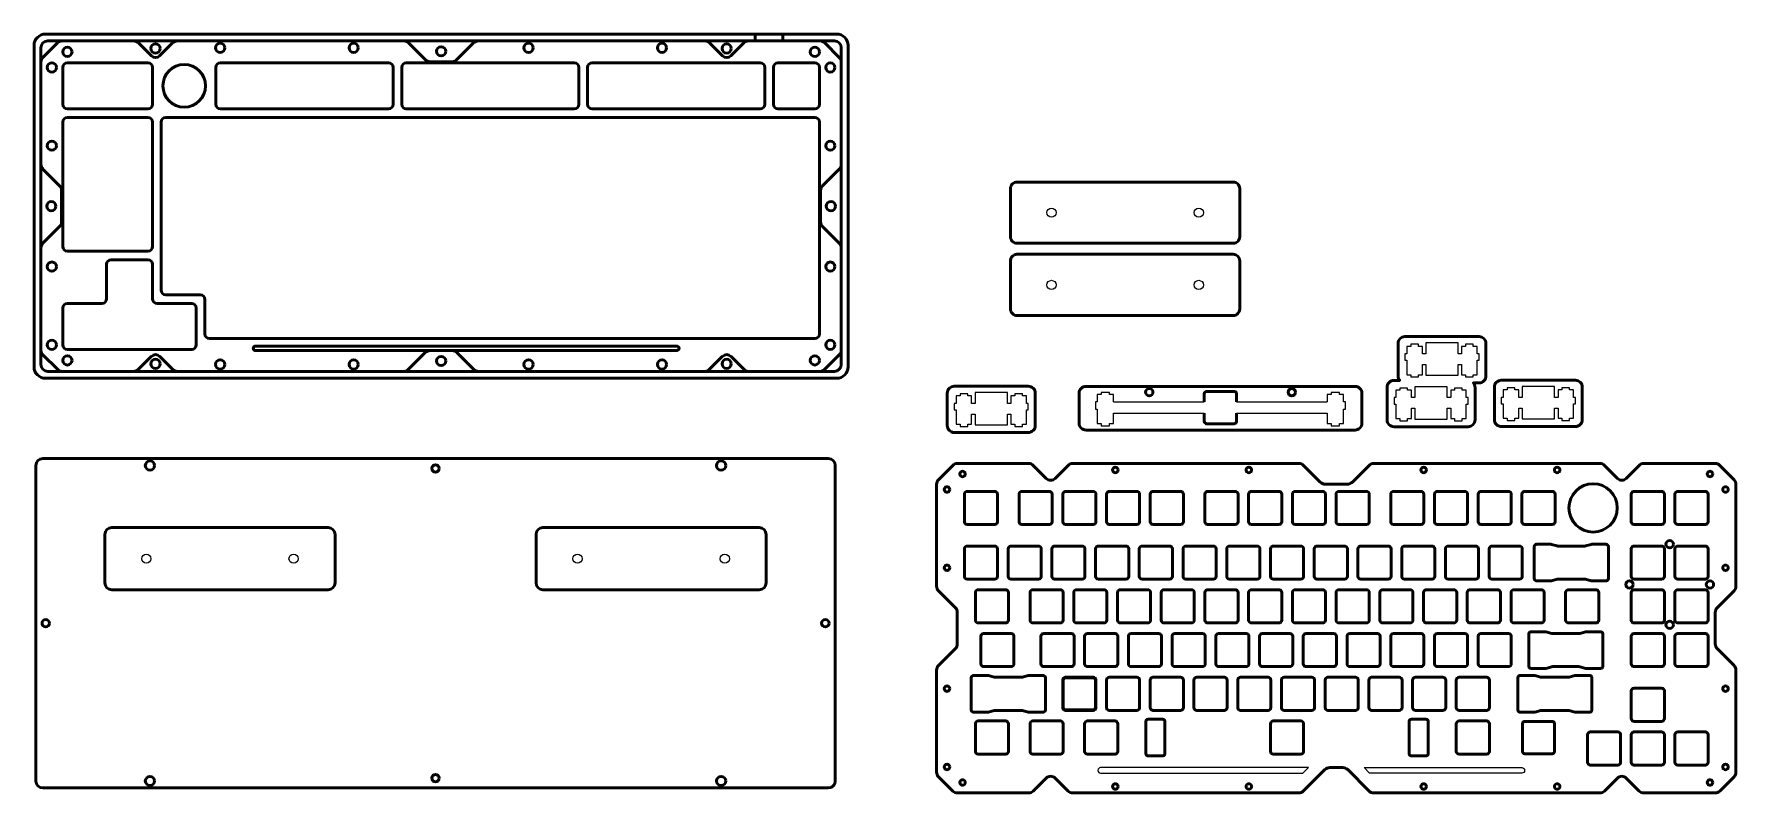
# Model space of a CAD drawing. Header units: millimetres. Extents: x 35 to 774, y 168 to 497.
import ezdxf

# ---------------------------------------------------------------- set-up
doc = ezdxf.new("R2010")
doc.units = ezdxf.units.MM
doc.layers.add('LAYER_1', color=7, linetype='Continuous')
doc.layers.add('Visible (ANSI)', color=7, linetype='Continuous', lineweight=50)

msp = doc.modelspace()

# ---------------------------------------------------------------- linework, layer by layer
for p, q in [((504.03, 337.7), (543.48, 337.7)), ((504.03, 332.81), (543.48, 332.81)), ((557.48, 337.7), (596.93, 337.7)), ((557.48, 332.81), (596.93, 332.81))]:
    msp.add_line(p, q)
at = {"color": 0}
for points in [[(639.76, 358.6), (638.24, 358.6), (638.24, 361.83), (636.51, 361.83), (636.51, 362.75), (633.21, 362.75), (633.21, 361.83), (631.49, 361.83), (631.49, 358.6), (630.66, 358.6), (630.66, 355.8), (631.49, 355.8), (631.49, 349.53), (633.21, 349.53), (633.21, 348.55), (636.51, 348.55), (636.51, 349.53), (638.24, 349.53), (638.24, 354), (639.76, 354), (639.76, 349.3), (653.76, 349.3), (653.76, 354), (655.29, 354), (655.29, 349.53), (657.01, 349.53), (657.01, 348.55), (660.31, 348.55), (660.31, 349.53), (662.04, 349.53), (662.04, 355.8), (662.86, 355.8), (662.86, 358.6), (662.04, 358.6), (662.04, 361.83), (660.31, 361.83), (660.31, 362.75), (657.01, 362.75), (657.01, 361.83), (655.29, 361.83), (655.29, 358.6), (653.76, 358.6), (653.76, 363.3), (639.76, 363.3)], [(443.91, 337.04), (442.39, 337.04), (442.39, 340.27), (440.66, 340.27), (440.66, 341.19), (437.36, 341.19), (437.36, 340.27), (435.64, 340.27), (435.64, 337.04), (434.81, 337.04), (434.81, 334.24), (435.64, 334.24), (435.64, 327.97), (437.36, 327.97), (437.36, 326.99), (440.66, 326.99), (440.66, 327.97), (442.39, 327.97), (442.39, 332.44), (443.91, 332.44), (443.91, 327.74), (457.91, 327.74), (457.91, 332.44), (459.44, 332.44), (459.44, 327.97), (461.16, 327.97), (461.16, 326.99), (464.46, 326.99), (464.46, 327.97), (466.19, 327.97), (466.19, 334.24), (467.01, 334.24), (467.01, 337.04), (466.19, 337.04), (466.19, 340.27), (464.46, 340.27), (464.46, 341.19), (461.16, 341.19), (461.16, 340.27), (459.44, 340.27), (459.44, 337.04), (457.91, 337.04), (457.91, 341.74), (443.91, 341.74)], [(635, 339.55), (633.48, 339.55), (633.48, 342.78), (631.75, 342.78), (631.75, 343.7), (628.45, 343.7), (628.45, 342.78), (626.73, 342.78), (626.73, 339.55), (625.9, 339.55), (625.9, 336.75), (626.73, 336.75), (626.73, 330.48), (628.45, 330.48), (628.45, 329.5), (631.75, 329.5), (631.75, 330.48), (633.48, 330.48), (633.48, 334.95), (635, 334.95), (635, 330.25), (649, 330.25), (649, 334.95), (650.53, 334.95), (650.53, 330.48), (652.25, 330.48), (652.25, 329.5), (655.55, 329.5), (655.55, 330.48), (657.28, 330.48), (657.28, 336.75), (658.1, 336.75), (658.1, 339.55), (657.28, 339.55), (657.28, 342.78), (655.55, 342.78), (655.55, 343.7), (652.25, 343.7), (652.25, 342.78), (650.53, 342.78), (650.53, 339.55), (649, 339.55), (649, 344.25), (635, 344.25)], [(681.63, 339.65), (680.11, 339.65), (680.11, 342.88), (678.38, 342.88), (678.38, 343.8), (675.08, 343.8), (675.08, 342.88), (673.36, 342.88), (673.36, 339.65), (672.53, 339.65), (672.53, 336.85), (673.36, 336.85), (673.36, 330.58), (675.08, 330.58), (675.08, 329.6), (678.38, 329.6), (678.38, 330.58), (680.11, 330.58), (680.11, 335.05), (681.63, 335.05), (681.63, 330.35), (695.63, 330.35), (695.63, 335.05), (697.16, 335.05), (697.16, 330.58), (698.88, 330.58), (698.88, 329.6), (702.18, 329.6), (702.18, 330.58), (703.91, 330.58), (703.91, 336.85), (704.73, 336.85), (704.73, 339.65), (703.91, 339.65), (703.91, 342.88), (702.18, 342.88), (702.18, 343.8), (698.88, 343.8), (698.88, 342.88), (697.16, 342.88), (697.16, 339.65), (695.63, 339.65), (695.63, 344.35), (681.63, 344.35)]]:
    msp.add_lwpolyline(points, close=True, dxfattribs=at)
msp.add_lwpolyline([(586.33, 176.46), (588.73, 178.86), (498.44, 178.86, 1), (498.44, 176.46)], format="xyb", close=True)
msp.add_lwpolyline([(681.44, 178.86, -1), (681.44, 176.46), (615.29, 176.46), (612.89, 178.86), (681.44, 178.86)], format="xyb")
for centre in [(477.07, 419.9), (541.07, 419.9), (477.07, 388.52), (541.07, 388.52), (83.76, 269.61), (147.76, 269.61), (271.11, 269.61), (335.11, 269.61)]:
    msp.add_circle(centre, 2)
at = {"layer": 'LAYER_1', "color": 7}
for p, q in [((498.71, 340.92), (496.99, 340.92)), ((496.99, 340.92), (496.99, 337.7)), ((502.31, 341.84), (498.71, 341.84)), ((498.71, 341.84), (498.71, 340.92)), ((502.31, 340.92), (502.31, 341.84)), ((504.03, 340.92), (502.31, 340.92)), ((504.03, 337.7), (504.03, 340.92)), ((598.65, 340.92), (596.93, 340.92)), ((596.93, 340.92), (596.93, 337.7)), ((602.25, 341.84), (598.65, 341.84)), ((598.65, 341.84), (598.65, 340.92)), ((602.25, 340.92), (602.25, 341.84)), ((603.97, 340.92), (602.25, 340.92)), ((603.97, 337.7), (603.97, 340.92)), ((496.99, 337.7), (496.16, 337.7)), ((496.16, 337.7), (496.16, 334.6)), ((496.16, 334.6), (496.99, 334.6)), ((496.99, 334.6), (496.99, 328.34)), ((504.03, 328.34), (504.03, 332.81)), ((596.93, 332.81), (596.93, 328.34)), ((604.8, 337.7), (603.97, 337.7)), ((603.97, 328.34), (603.97, 334.6)), ((603.97, 334.6), (604.8, 334.6)), ((604.8, 334.6), (604.8, 337.7)), ((496.99, 328.34), (498.71, 328.34)), ((498.71, 328.34), (498.71, 327.36)), ((498.71, 327.36), (502.31, 327.36)), ((502.31, 327.36), (502.31, 328.34)), ((502.31, 328.34), (504.03, 328.34)), ((596.93, 328.34), (598.65, 328.34)), ((598.65, 328.34), (598.65, 327.36)), ((598.65, 327.36), (602.25, 327.36)), ((602.25, 327.36), (602.25, 328.34)), ((602.25, 328.34), (603.97, 328.34))]:
    msp.add_line(p, q, dxfattribs=at)
at = {"layer": 'Visible (ANSI)'}
for p, q in [((348.36, 497.48), (39.98, 497.48)), ((348.36, 497.48), (360.36, 497.48)), ((348.36, 497.48), (348.36, 494.48)), ((383.73, 497.48), (360.36, 497.48)), ((360.36, 494.48), (360.36, 497.48)), ((34.98, 492.48), (34.98, 352.98)), ((37.98, 353.98), (37.98, 491.48)), ((45.11, 493.6), (38.86, 487.36)), ((40.98, 494.48), (348.36, 494.48)), ((86, 487.96), (80.36, 493.6)), ((95.18, 493.6), (89.54, 487.96)), ((204.98, 486.36), (197.74, 493.6)), ((225.98, 493.6), (218.74, 486.36)), ((334.18, 487.96), (328.54, 493.6)), ((343.36, 493.6), (337.72, 487.96)), ((360.36, 494.48), (348.36, 494.48)), ((360.36, 494.48), (382.73, 494.48)), ((384.86, 487.36), (378.61, 493.6)), ((385.73, 491.48), (385.73, 353.98)), ((388.73, 352.98), (388.73, 492.48)), ((47.48, 466.98), (47.48, 482.98)), ((49.48, 484.98), (84.48, 484.98)), ((86.48, 482.98), (86.48, 466.98)), ((113.98, 466.98), (113.98, 482.98)), ((115.98, 484.98), (188.98, 484.98)), ((190.98, 482.98), (190.98, 466.98)), ((194.73, 466.98), (194.73, 482.98)), ((196.73, 484.98), (269.73, 484.98)), ((216.62, 485.48), (207.1, 485.48)), ((271.73, 482.98), (271.73, 466.98)), ((275.48, 466.98), (275.48, 482.98)), ((277.48, 484.98), (350.48, 484.98)), ((352.48, 482.98), (352.48, 466.98)), ((356.23, 466.98), (356.23, 482.98)), ((358.23, 484.98), (374.23, 484.98)), ((376.23, 482.98), (376.23, 466.98)), ((47.48, 405.23), (47.48, 459.23)), ((84.48, 464.98), (49.48, 464.98)), ((49.48, 461.23), (84.48, 461.23)), ((86.48, 459.23), (86.48, 405.23)), ((90.23, 386.23), (90.23, 459.23)), ((92.23, 461.23), (374.23, 461.23)), ((188.98, 464.98), (115.98, 464.98)), ((269.73, 464.98), (196.73, 464.98)), ((350.48, 464.98), (277.48, 464.98)), ((374.23, 464.98), (358.23, 464.98)), ((376.23, 459.23), (376.23, 367.23)), ((38.86, 438.85), (46.11, 431.61)), ((377.61, 431.61), (384.86, 438.85)), ((46.98, 429.49), (46.98, 415.97)), ((376.73, 415.97), (376.73, 429.49)), ((46.11, 413.85), (38.86, 406.61)), ((384.86, 406.61), (377.61, 413.85)), ((84.48, 403.23), (49.48, 403.23)), ((68.48, 399.48), (84.48, 399.48)), ((66.48, 382.48), (66.48, 397.48)), ((86.48, 397.48), (86.48, 382.48)), ((47.48, 362.48), (47.48, 378.48)), ((49.48, 380.48), (64.48, 380.48)), ((88.48, 380.48), (103.48, 380.48)), ((107.23, 384.23), (92.23, 384.23)), ((105.48, 378.48), (105.48, 362.48)), ((109.23, 367.23), (109.23, 382.23)), ((374.23, 365.23), (111.23, 365.23)), ((38.86, 358.1), (45.11, 351.86)), ((103.48, 360.48), (49.48, 360.48)), ((80.36, 351.86), (86, 357.5)), ((89.54, 357.5), (95.18, 351.86)), ((131.23, 361.98), (314.23, 361.98)), ((207.1, 359.98), (131.23, 359.98)), ((197.74, 351.86), (204.98, 359.1)), ((207.1, 359.98), (216.62, 359.98)), ((314.23, 359.98), (216.62, 359.98)), ((218.74, 359.1), (225.98, 351.86)), ((328.54, 351.86), (334.18, 357.5)), ((337.72, 357.5), (343.36, 351.86)), ((378.61, 351.86), (384.86, 358.1)), ((39.98, 347.98), (383.73, 347.98)), ((382.73, 350.98), (40.98, 350.98)), ((38.76, 313.11), (380.11, 313.11)), ((35.76, 173.01), (35.76, 310.11)), ((383.11, 310.11), (383.11, 173.01)), ((478.63, 304.5), (484.27, 310.14)), ((68.76, 283.11), (162.76, 283.11)), ((256.11, 283.11), (350.11, 283.11)), ((65.76, 259.11), (65.76, 280.11)), ((165.76, 280.11), (165.76, 259.11)), ((253.11, 259.11), (253.11, 280.11)), ((353.11, 280.11), (353.11, 259.11)), ((162.76, 256.11), (68.76, 256.11)), ((350.11, 256.11), (256.11, 256.11)), ((380.11, 170.01), (38.76, 170.01))]:
    msp.add_line(p, q, dxfattribs=at)
for points in [[(462.07, 433.2), (556.07, 433.2, -0.414214), (558.87, 430.4), (558.87, 409.4, -0.414214), (556.07, 406.6), (462.07, 406.6, -0.414214), (459.27, 409.4), (459.27, 430.4, -0.414214)], [(462.07, 401.82), (556.07, 401.82, -0.414214), (558.87, 399.02), (558.87, 378.02, -0.414214), (556.07, 375.22), (462.07, 375.22, -0.414214), (459.27, 378.02), (459.27, 399.02, -0.414214)], [(661.1, 344.02), (661.1, 329.92, -0.414214), (658.1, 326.92), (625.9, 326.92, -0.414214), (622.9, 329.92), (622.9, 344.02, -0.414214), (625.9, 347.02), (628.38, 347.02, -0.178697), (627.66, 348.97), (627.66, 363.07, -0.414214), (630.66, 366.07), (662.86, 366.07, -0.414214), (665.86, 363.07), (665.86, 348.97, -0.414214), (662.86, 345.97), (660.38, 345.97, -0.178697)], [(434.81, 344.52), (467.01, 344.52, -0.414214), (470.01, 341.52), (470.01, 327.42, -0.414214), (467.01, 324.42), (434.81, 324.42, -0.414214), (431.81, 327.42), (431.81, 341.52, -0.414214)], [(492.09, 344.44, 0.414214), (489.09, 341.44), (489.09, 328.49, 0.414214), (492.09, 325.49), (608.96, 325.49, 0.414214), (611.96, 328.49), (611.96, 341.44, 0.414214), (608.96, 344.44)], [(672.53, 347.12), (704.73, 347.12, -0.414214), (707.73, 344.12), (707.73, 330.02, -0.414214), (704.73, 327.02), (672.53, 327.02, -0.414214), (669.53, 330.02), (669.53, 344.12, -0.414214)], [(439.24, 285.66), (439.24, 297.66, -0.414214), (440.44, 298.86), (452.43, 298.86, -0.414214), (453.63, 297.66), (453.63, 285.66, -0.414214), (452.43, 284.46), (440.44, 284.46, -0.414214)], [(462.99, 285.66), (462.99, 297.66, -0.414214), (464.19, 298.86), (476.18, 298.86, -0.414214), (477.38, 297.66), (477.38, 285.66, -0.414214), (476.18, 284.46), (464.19, 284.46, -0.414214)], [(481.99, 285.66), (481.99, 297.66, -0.414214), (483.19, 298.86), (495.18, 298.86, -0.414214), (496.38, 297.66), (496.38, 285.66, -0.414214), (495.18, 284.46), (483.19, 284.46, -0.414214)], [(500.99, 285.66), (500.99, 297.66, -0.414214), (502.19, 298.86), (514.18, 298.86, -0.414214), (515.38, 297.66), (515.38, 285.66, -0.414214), (514.18, 284.46), (502.19, 284.46, -0.414214)], [(519.99, 285.66), (519.99, 297.66, -0.414214), (521.19, 298.86), (533.18, 298.86, -0.414214), (534.38, 297.66), (534.38, 285.66, -0.414214), (533.18, 284.46), (521.19, 284.46, -0.414214)], [(543.73, 285.66), (543.73, 297.66, -0.414214), (544.93, 298.86), (556.93, 298.86, -0.414214), (558.13, 297.66), (558.13, 285.66, -0.414214), (556.93, 284.46), (544.93, 284.46, -0.414214)], [(562.73, 285.66), (562.73, 297.66, -0.414214), (563.93, 298.86), (575.93, 298.86, -0.414214), (577.13, 297.66), (577.13, 285.66, -0.414214), (575.93, 284.46), (563.93, 284.46, -0.414214)], [(581.73, 285.66), (581.73, 297.66, -0.414214), (582.93, 298.86), (594.93, 298.86, -0.414214), (596.13, 297.66), (596.13, 285.66, -0.414214), (594.93, 284.46), (582.93, 284.46, -0.414214)], [(600.73, 285.66), (600.73, 297.66, -0.414214), (601.93, 298.86), (613.93, 298.86, -0.414214), (615.13, 297.66), (615.13, 285.66, -0.414214), (613.93, 284.46), (601.93, 284.46, -0.414214)], [(624.49, 285.66), (624.49, 297.66, -0.414214), (625.69, 298.86), (637.68, 298.86, -0.414214), (638.88, 297.66), (638.88, 285.66, -0.414214), (637.68, 284.46), (625.69, 284.46, -0.414214)], [(643.49, 285.66), (643.49, 297.66, -0.414214), (644.69, 298.86), (656.68, 298.86, -0.414214), (657.88, 297.66), (657.88, 285.66, -0.414214), (656.68, 284.46), (644.69, 284.46, -0.414214)], [(662.49, 285.66), (662.49, 297.66, -0.414214), (663.69, 298.86), (675.68, 298.86, -0.414214), (676.88, 297.66), (676.88, 285.66, -0.414214), (675.68, 284.46), (663.69, 284.46, -0.414214)], [(681.49, 285.66), (681.49, 297.66, -0.414214), (682.69, 298.86), (694.68, 298.86, -0.414214), (695.88, 297.66), (695.88, 285.66, -0.414214), (694.68, 284.46), (682.69, 284.46, -0.414214)], [(728.99, 285.66), (728.99, 297.66, -0.414214), (730.19, 298.86), (742.18, 298.86, -0.414214), (743.38, 297.66), (743.38, 285.66, -0.414214), (742.18, 284.46), (730.19, 284.46, -0.414214)], [(747.99, 285.66), (747.99, 297.66, -0.414214), (749.19, 298.86), (761.18, 298.86, -0.414214), (762.38, 297.66), (762.38, 285.66, -0.414214), (761.18, 284.46), (749.19, 284.46, -0.414214)], [(439.24, 261.91), (439.24, 273.91, -0.414214), (440.44, 275.11), (452.43, 275.11, -0.414214), (453.63, 273.91), (453.63, 261.91, -0.414214), (452.43, 260.71), (440.44, 260.71, -0.414214)], [(458.24, 261.91), (458.24, 273.91, -0.414214), (459.44, 275.11), (471.43, 275.11, -0.414214), (472.63, 273.91), (472.63, 261.91, -0.414214), (471.43, 260.71), (459.44, 260.71, -0.414214)], [(477.24, 261.91), (477.24, 273.91, -0.414214), (478.44, 275.11), (490.43, 275.11, -0.414214), (491.63, 273.91), (491.63, 261.91, -0.414214), (490.43, 260.71), (478.44, 260.71, -0.414214)], [(496.24, 261.91), (496.24, 273.91, -0.414214), (497.44, 275.11), (509.43, 275.11, -0.414214), (510.63, 273.91), (510.63, 261.91, -0.414214), (509.43, 260.71), (497.44, 260.71, -0.414214)], [(515.24, 261.91), (515.24, 273.91, -0.414214), (516.44, 275.11), (528.43, 275.11, -0.414214), (529.63, 273.91), (529.63, 261.91, -0.414214), (528.43, 260.71), (516.44, 260.71, -0.414214)], [(534.24, 261.91), (534.24, 273.91, -0.414214), (535.44, 275.11), (547.43, 275.11, -0.414214), (548.63, 273.91), (548.63, 261.91, -0.414214), (547.43, 260.71), (535.44, 260.71, -0.414214)], [(553.24, 261.91), (553.24, 273.91, -0.414214), (554.44, 275.11), (566.43, 275.11, -0.414214), (567.63, 273.91), (567.63, 261.91, -0.414214), (566.43, 260.71), (554.44, 260.71, -0.414214)], [(572.23, 261.91), (572.23, 273.91, -0.414214), (573.43, 275.11), (585.43, 275.11, -0.414214), (586.63, 273.91), (586.63, 261.91, -0.414214), (585.43, 260.71), (573.43, 260.71, -0.414214)], [(591.24, 261.91), (591.24, 273.91, -0.414214), (592.44, 275.11), (604.43, 275.11, -0.414214), (605.63, 273.91), (605.63, 261.91, -0.414214), (604.43, 260.71), (592.44, 260.71, -0.414214)], [(610.24, 261.91), (610.24, 273.91, -0.414214), (611.44, 275.11), (623.43, 275.11, -0.414214), (624.63, 273.91), (624.63, 261.91, -0.414214), (623.43, 260.71), (611.44, 260.71, -0.414214)], [(629.24, 261.91), (629.24, 273.91, -0.414214), (630.44, 275.11), (642.43, 275.11, -0.414214), (643.63, 273.91), (643.63, 261.91, -0.414214), (642.43, 260.71), (630.44, 260.71, -0.414214)], [(648.24, 261.91), (648.24, 273.91, -0.414214), (649.44, 275.11), (661.43, 275.11, -0.414214), (662.63, 273.91), (662.63, 261.91, -0.414214), (661.43, 260.71), (649.44, 260.71, -0.414214)], [(667.24, 261.91), (667.24, 273.91, -0.414214), (668.44, 275.11), (680.43, 275.11, -0.414214), (681.63, 273.91), (681.63, 261.91, -0.414214), (680.43, 260.71), (668.44, 260.71, -0.414214)], [(694, 259.94), (687.84, 259.94, -0.414214), (686.84, 260.94), (686.84, 274.88, -0.414214), (687.84, 275.88), (694, 275.88, -0.067259), (694.27, 275.84), (696.8, 275.14, 0.067259), (697.07, 275.11), (708.8, 275.11, 0.067259), (709.06, 275.14), (711.6, 275.84, -0.067259), (711.87, 275.88), (718.03, 275.88, -0.414214), (719.03, 274.88), (719.03, 260.94, -0.414214), (718.03, 259.94), (711.87, 259.94, -0.067284), (711.6, 259.97), (709.06, 260.67, 0.067284), (708.8, 260.71), (697.07, 260.71, 0.067284), (696.8, 260.67), (694.27, 259.97, -0.067284)], [(728.99, 261.91), (728.99, 273.91, -0.414214), (730.19, 275.11), (742.18, 275.11, -0.414214), (743.38, 273.91), (743.38, 261.91, -0.414214), (742.18, 260.71), (730.19, 260.71, -0.414214)], [(747.99, 261.91), (747.99, 273.91, -0.414214), (749.19, 275.11), (761.18, 275.11, -0.414214), (762.38, 273.91), (762.38, 261.91, -0.414214), (761.18, 260.71), (749.19, 260.71, -0.414214)], [(443.99, 242.91), (443.99, 254.91, -0.414214), (445.19, 256.11), (457.18, 256.11, -0.414214), (458.38, 254.91), (458.38, 242.91, -0.414214), (457.18, 241.71), (445.19, 241.71, -0.414214)], [(467.74, 242.91), (467.74, 254.91, -0.414214), (468.94, 256.11), (480.94, 256.11, -0.414214), (482.14, 254.91), (482.14, 242.91, -0.414214), (480.94, 241.71), (468.94, 241.71, -0.414214)], [(486.74, 242.91), (486.74, 254.91, -0.414214), (487.94, 256.11), (499.94, 256.11, -0.414214), (501.14, 254.91), (501.14, 242.91, -0.414214), (499.94, 241.71), (487.94, 241.71, -0.414214)], [(505.74, 242.91), (505.74, 254.91, -0.414214), (506.94, 256.11), (518.94, 256.11, -0.414214), (520.14, 254.91), (520.14, 242.91, -0.414214), (518.94, 241.71), (506.94, 241.71, -0.414214)], [(524.74, 242.91), (524.74, 254.91, -0.414214), (525.94, 256.11), (537.94, 256.11, -0.414214), (539.14, 254.91), (539.14, 242.91, -0.414214), (537.94, 241.71), (525.94, 241.71, -0.414214)], [(543.74, 242.91), (543.74, 254.91, -0.414214), (544.94, 256.11), (556.94, 256.11, -0.414214), (558.14, 254.91), (558.14, 242.91, -0.414214), (556.94, 241.71), (544.94, 241.71, -0.414214)], [(562.74, 242.91), (562.74, 254.91, -0.414214), (563.94, 256.11), (575.94, 256.11, -0.414214), (577.14, 254.91), (577.14, 242.91, -0.414214), (575.94, 241.71), (563.94, 241.71, -0.414214)], [(581.74, 242.91), (581.74, 254.91, -0.414214), (582.94, 256.11), (594.94, 256.11, -0.414214), (596.14, 254.91), (596.14, 242.91, -0.414214), (594.94, 241.71), (582.94, 241.71, -0.414214)], [(600.74, 242.91), (600.74, 254.91, -0.414214), (601.94, 256.11), (613.94, 256.11, -0.414214), (615.14, 254.91), (615.14, 242.91, -0.414214), (613.94, 241.71), (601.94, 241.71, -0.414214)], [(619.74, 242.91), (619.74, 254.91, -0.414214), (620.94, 256.11), (632.94, 256.11, -0.414214), (634.14, 254.91), (634.14, 242.91, -0.414214), (632.94, 241.71), (620.94, 241.71, -0.414214)], [(638.74, 242.91), (638.74, 254.91, -0.414214), (639.94, 256.11), (651.94, 256.11, -0.414214), (653.14, 254.91), (653.14, 242.91, -0.414214), (651.94, 241.71), (639.94, 241.71, -0.414214)], [(657.74, 242.91), (657.74, 254.91, -0.414214), (658.94, 256.11), (670.94, 256.11, -0.414214), (672.14, 254.91), (672.14, 242.91, -0.414214), (670.94, 241.71), (658.94, 241.71, -0.414214)], [(676.74, 242.91), (676.74, 254.91, -0.414214), (677.94, 256.11), (689.94, 256.11, -0.414214), (691.14, 254.91), (691.14, 242.91, -0.414214), (689.94, 241.71), (677.94, 241.71, -0.414214)], [(700.48, 242.91), (700.48, 254.91, -0.414214), (701.68, 256.11), (713.68, 256.11, -0.414214), (714.88, 254.91), (714.88, 242.91, -0.414214), (713.68, 241.71), (701.68, 241.71, -0.414214)], [(728.99, 242.91), (728.99, 254.91, -0.414214), (730.19, 256.11), (742.18, 256.11, -0.414214), (743.38, 254.91), (743.38, 242.91, -0.414214), (742.18, 241.71), (730.19, 241.71, -0.414214)], [(747.99, 242.91), (747.99, 254.91, -0.414214), (749.19, 256.11), (761.18, 256.11, -0.414214), (762.38, 254.91), (762.38, 242.91, -0.414214), (761.18, 241.71), (749.19, 241.71, -0.414214)], [(446.36, 223.91), (446.36, 235.91, -0.414214), (447.56, 237.11), (459.56, 237.11, -0.414214), (460.76, 235.91), (460.76, 223.91, -0.414214), (459.56, 222.71), (447.56, 222.71, -0.414214)], [(472.48, 223.91), (472.48, 235.91, -0.414214), (473.68, 237.11), (485.68, 237.11, -0.414214), (486.88, 235.91), (486.88, 223.91, -0.414214), (485.68, 222.71), (473.68, 222.71, -0.414214)], [(491.48, 223.91), (491.48, 235.91, -0.414214), (492.68, 237.11), (504.68, 237.11, -0.414214), (505.88, 235.91), (505.88, 223.91, -0.414214), (504.68, 222.71), (492.68, 222.71, -0.414214)], [(510.48, 223.91), (510.48, 235.91, -0.414214), (511.68, 237.11), (523.68, 237.11, -0.414214), (524.88, 235.91), (524.88, 223.91, -0.414214), (523.68, 222.71), (511.68, 222.71, -0.414214)], [(529.48, 223.91), (529.48, 235.91, -0.414214), (530.68, 237.11), (542.68, 237.11, -0.414214), (543.88, 235.91), (543.88, 223.91, -0.414214), (542.68, 222.71), (530.68, 222.71, -0.414214)], [(548.48, 223.91), (548.48, 235.91, -0.414214), (549.68, 237.11), (561.68, 237.11, -0.414214), (562.88, 235.91), (562.88, 223.91, -0.414214), (561.68, 222.71), (549.68, 222.71, -0.414214)], [(567.48, 223.91), (567.48, 235.91, -0.414214), (568.68, 237.11), (580.68, 237.11, -0.414214), (581.88, 235.91), (581.88, 223.91, -0.414214), (580.68, 222.71), (568.68, 222.71, -0.414214)], [(586.48, 223.91), (586.48, 235.91, -0.414214), (587.68, 237.11), (599.68, 237.11, -0.414214), (600.88, 235.91), (600.88, 223.91, -0.414214), (599.68, 222.71), (587.68, 222.71, -0.414214)], [(605.48, 223.91), (605.48, 235.91, -0.414214), (606.68, 237.11), (618.68, 237.11, -0.414214), (619.88, 235.91), (619.88, 223.91, -0.414214), (618.68, 222.71), (606.68, 222.71, -0.414214)], [(624.48, 223.91), (624.48, 235.91, -0.414214), (625.68, 237.11), (637.68, 237.11, -0.414214), (638.88, 235.91), (638.88, 223.91, -0.414214), (637.68, 222.71), (625.68, 222.71, -0.414214)], [(643.48, 223.91), (643.48, 235.91, -0.414214), (644.68, 237.11), (656.68, 237.11, -0.414214), (657.88, 235.91), (657.88, 223.91, -0.414214), (656.68, 222.71), (644.68, 222.71, -0.414214)], [(662.48, 223.91), (662.48, 235.91, -0.414214), (663.68, 237.11), (675.68, 237.11, -0.414214), (676.88, 235.91), (676.88, 223.91, -0.414214), (675.68, 222.71), (663.68, 222.71, -0.414214)], [(691.63, 221.94), (685.46, 221.94, -0.414214), (684.46, 222.94), (684.46, 236.88, -0.414214), (685.46, 237.88), (691.63, 237.88, -0.067259), (691.89, 237.84), (694.43, 237.14, 0.067259), (694.7, 237.11), (706.42, 237.11, 0.067259), (706.69, 237.14), (709.23, 237.84, -0.067259), (709.49, 237.88), (715.66, 237.88, -0.414214), (716.66, 236.88), (716.66, 222.94, -0.414214), (715.66, 221.94), (709.49, 221.94, -0.067284), (709.23, 221.97), (706.69, 222.67, 0.067284), (706.42, 222.71), (694.7, 222.71, 0.067284), (694.43, 222.67), (691.89, 221.97, -0.067284)], [(728.99, 223.91), (728.99, 235.91, -0.414214), (730.19, 237.11), (742.18, 237.11, -0.414214), (743.38, 235.91), (743.38, 223.91, -0.414214), (742.18, 222.71), (730.19, 222.71, -0.414214)], [(747.99, 223.91), (747.99, 235.91, -0.414214), (749.19, 237.11), (761.18, 237.11, -0.414214), (762.38, 235.91), (762.38, 223.91, -0.414214), (761.18, 222.71), (749.19, 222.71, -0.414214)], [(449.38, 202.94), (443.21, 202.94, -0.414214), (442.21, 203.94), (442.21, 217.88, -0.414214), (443.21, 218.88), (449.38, 218.88, -0.067259), (449.64, 218.84), (452.18, 218.14, 0.067259), (452.45, 218.11), (464.17, 218.11, 0.067259), (464.44, 218.14), (466.98, 218.84, -0.067259), (467.24, 218.88), (473.41, 218.88, -0.414214), (474.41, 217.88), (474.41, 203.94, -0.414214), (473.41, 202.94), (467.24, 202.94, -0.067284), (466.98, 202.97), (464.44, 203.67, 0.067284), (464.17, 203.71), (452.45, 203.71, 0.067284), (452.18, 203.67), (449.64, 202.97, -0.067284)], [(481.98, 204.91), (481.98, 216.91, -0.414214), (483.18, 218.11), (495.18, 218.11, -0.414214), (496.38, 216.91), (496.38, 204.91, -0.414214), (495.18, 203.71), (483.18, 203.71, -0.414214)], [(483.18, 217.91), (495.18, 217.91, -0.414214), (496.18, 216.91), (496.18, 204.91, -0.414214), (495.18, 203.91), (483.18, 203.91, -0.414214), (482.18, 204.91), (482.18, 216.91, -0.414214)], [(500.98, 204.91), (500.98, 216.91, -0.414214), (502.18, 218.11), (514.18, 218.11, -0.414214), (515.38, 216.91), (515.38, 204.91, -0.414214), (514.18, 203.71), (502.18, 203.71, -0.414214)], [(519.98, 204.91), (519.98, 216.91, -0.414214), (521.18, 218.11), (533.18, 218.11, -0.414214), (534.38, 216.91), (534.38, 204.91, -0.414214), (533.18, 203.71), (521.18, 203.71, -0.414214)], [(538.98, 204.91), (538.98, 216.91, -0.414214), (540.18, 218.11), (552.18, 218.11, -0.414214), (553.38, 216.91), (553.38, 204.91, -0.414214), (552.18, 203.71), (540.18, 203.71, -0.414214)], [(557.98, 204.91), (557.98, 216.91, -0.414214), (559.18, 218.11), (571.18, 218.11, -0.414214), (572.38, 216.91), (572.38, 204.91, -0.414214), (571.18, 203.71), (559.18, 203.71, -0.414214)], [(576.98, 204.91), (576.98, 216.91, -0.414214), (578.18, 218.11), (590.18, 218.11, -0.414214), (591.38, 216.91), (591.38, 204.91, -0.414214), (590.18, 203.71), (578.18, 203.71, -0.414214)], [(595.98, 204.91), (595.98, 216.91, -0.414214), (597.18, 218.11), (609.18, 218.11, -0.414214), (610.38, 216.91), (610.38, 204.91, -0.414214), (609.18, 203.71), (597.18, 203.71, -0.414214)], [(614.98, 204.91), (614.98, 216.91, -0.414214), (616.18, 218.11), (628.18, 218.11, -0.414214), (629.38, 216.91), (629.38, 204.91, -0.414214), (628.18, 203.71), (616.18, 203.71, -0.414214)], [(633.98, 204.91), (633.98, 216.91, -0.414214), (635.18, 218.11), (647.18, 218.11, -0.414214), (648.38, 216.91), (648.38, 204.91, -0.414214), (647.18, 203.71), (635.18, 203.71, -0.414214)], [(652.98, 204.91), (652.98, 216.91, -0.414214), (654.18, 218.11), (666.18, 218.11, -0.414214), (667.38, 216.91), (667.38, 204.91, -0.414214), (666.18, 203.71), (654.18, 203.71, -0.414214)], [(686.88, 202.94), (680.71, 202.94, -0.414214), (679.71, 203.94), (679.71, 217.88, -0.414214), (680.71, 218.88), (686.88, 218.88, -0.067259), (687.14, 218.84), (689.68, 218.14, 0.067259), (689.95, 218.11), (701.67, 218.11, 0.067259), (701.94, 218.14), (704.48, 218.84, -0.067259), (704.74, 218.88), (710.91, 218.88, -0.414214), (711.91, 217.88), (711.91, 203.94, -0.414214), (710.91, 202.94), (704.74, 202.94, -0.067284), (704.48, 202.97), (701.94, 203.67, 0.067284), (701.67, 203.71), (689.95, 203.71, 0.067284), (689.68, 203.67), (687.14, 202.97, -0.067284)], [(728.99, 200.16), (728.99, 212.16, -0.414214), (730.19, 213.36), (742.18, 213.36, -0.414214), (743.38, 212.16), (743.38, 200.16, -0.414214), (742.18, 198.96), (730.19, 198.96, -0.414214)], [(518.09, 184.94), (518.09, 198.88, -0.414214), (519.09, 199.88), (525.39, 199.88, -0.414214), (526.39, 198.88), (526.39, 184.94, -0.414214), (525.39, 183.94), (519.09, 183.94, -0.414214)], [(640.78, 198.88), (640.78, 184.94, -0.414214), (639.78, 183.94), (633.48, 183.94, -0.414214), (632.48, 184.94), (632.48, 198.88, -0.414214), (633.48, 199.88), (639.78, 199.88, -0.414214)], [(443.99, 185.91), (443.99, 197.91, -0.414214), (445.19, 199.11), (457.18, 199.11, -0.414214), (458.38, 197.91), (458.38, 185.91, -0.414214), (457.18, 184.71), (445.19, 184.71, -0.414214)], [(467.74, 185.91), (467.74, 197.91, -0.414214), (468.94, 199.11), (480.94, 199.11, -0.414214), (482.14, 197.91), (482.14, 185.91, -0.414214), (480.94, 184.71), (468.94, 184.71, -0.414214)], [(491.49, 185.91), (491.49, 197.91, -0.414214), (492.69, 199.11), (504.68, 199.11, -0.414214), (505.88, 197.91), (505.88, 185.91, -0.414214), (504.68, 184.71), (492.69, 184.71, -0.414214)], [(572.23, 185.91), (572.23, 197.91, -0.414214), (573.43, 199.11), (585.43, 199.11, -0.414214), (586.63, 197.91), (586.63, 185.91, -0.414214), (585.43, 184.71), (573.43, 184.71, -0.414214)], [(652.98, 185.91), (652.98, 197.91, -0.414214), (654.18, 199.11), (666.18, 199.11, -0.414214), (667.38, 197.91), (667.38, 185.91, -0.414214), (666.18, 184.71), (654.18, 184.71, -0.414214)], [(695.69, 197.91), (695.69, 185.91, -0.414214), (694.69, 184.91), (682.68, 184.91, -0.414214), (681.68, 185.91), (681.68, 197.91, -0.414214), (682.68, 198.91), (694.69, 198.91, -0.414214)], [(709.99, 181.16), (709.99, 193.16, -0.414214), (711.19, 194.36), (723.18, 194.36, -0.414214), (724.38, 193.16), (724.38, 181.16, -0.414214), (723.18, 179.96), (711.19, 179.96, -0.414214)], [(728.98, 181.16), (728.98, 193.16, -0.414214), (730.18, 194.36), (742.18, 194.36, -0.414214), (743.38, 193.16), (743.38, 181.16, -0.414214), (742.18, 179.96), (730.18, 179.96, -0.414214)], [(747.98, 181.16), (747.98, 193.16, -0.414214), (749.18, 194.36), (761.18, 194.36, -0.414214), (762.38, 193.16), (762.38, 181.16, -0.414214), (761.18, 179.96), (749.18, 179.96, -0.414214)]]:
    msp.add_lwpolyline(points, format="xyb", close=True, dxfattribs=at)
for points in [[(543.48, 337.7), (543.48, 341.25, -0.414214), (544.48, 342.25), (556.48, 342.25, -0.414214), (557.48, 341.25), (557.48, 337.7)], [(557.48, 332.81), (557.48, 329.25, -0.414214), (556.48, 328.25), (544.48, 328.25, -0.414214), (543.48, 329.25), (543.48, 332.81)], [(469.17, 310.14, 0.198912), (467.19, 310.96), (436.18, 310.96, 0.198912), (434.2, 310.14), (427.96, 303.9, 0.198912), (427.14, 301.92), (427.14, 257.65, 0.198912), (427.96, 255.67), (435.2, 248.43, -0.198912), (436.14, 246.17), (436.14, 232.65, -0.198912), (435.2, 230.39), (427.96, 223.15, 0.198912), (427.14, 221.17), (427.14, 176.9, 0.198912), (427.96, 174.92), (434.2, 168.68, 0.198912), (436.18, 167.86), (467.19, 167.86, 0.198912), (469.17, 168.68)], [(469.17, 168.68), (474.81, 174.32, -0.414214), (478.63, 174.32), (484.27, 168.68, 0.198912), (486.25, 167.86), (584.48, 167.86, 0.198912), (586.61, 168.74), (595.85, 177.98, -0.198912), (597.97, 178.86), (603.65, 178.86, -0.198912), (605.77, 177.98), (615.01, 168.74, 0.198912), (617.14, 167.86), (715.37, 167.86, 0.198912), (717.35, 168.68), (722.99, 174.32, -0.414214), (726.81, 174.32), (732.45, 168.68, 0.198912), (734.43, 167.86), (765.44, 167.86, 0.198912), (767.42, 168.68), (773.67, 174.92, 0.198912), (774.49, 176.9), (774.49, 221.17, 0.198912), (773.67, 223.15), (766.42, 230.39, -0.198912), (765.49, 232.65), (765.49, 246.17, -0.198912), (766.42, 248.43), (773.67, 255.67, 0.198912), (774.49, 257.65), (774.49, 301.92, 0.198912), (773.67, 303.9), (767.42, 310.14, 0.198912), (765.44, 310.96), (734.43, 310.96, 0.198912), (732.45, 310.14), (726.81, 304.5, -0.414214), (722.99, 304.5), (717.35, 310.14, 0.198912), (715.37, 310.96), (617.05, 310.96, 0.198912), (615.07, 310.14), (607.83, 302.9, -0.198912), (605.57, 301.96), (596.05, 301.96, -0.198912), (593.79, 302.9), (586.55, 310.14, 0.198912), (584.57, 310.96), (486.25, 310.96, 0.198912), (484.27, 310.14)], [(469.17, 310.14), (474.81, 304.5, 0.414214), (478.63, 304.5)]]:
    msp.add_lwpolyline(points, format="xyb", dxfattribs=at)
for centre, radius in [((49.48, 489.73), 2), ((87.77, 491.23), 2), ((115.86, 491.48), 2), ((173.86, 491.48), 2), ((211.86, 489.98), 2), ((249.86, 491.48), 2), ((307.86, 491.48), 2), ((335.95, 491.23), 2), ((374.23, 489.73), 2), ((42.73, 482.98), 2), ((100.23, 474.98), 9.25), ((380.98, 482.98), 2), ((42.73, 448.98), 2), ((380.98, 448.98), 2), ((42.48, 422.73), 2), ((381.23, 422.73), 2), ((42.73, 396.48), 2), ((380.98, 396.48), 2), ((42.73, 362.48), 2), ((380.98, 362.48), 2), ((49.48, 355.73), 2), ((87.77, 354.23), 2), ((115.86, 353.98), 2), ((173.86, 353.98), 2), ((211.86, 355.48), 2), ((249.86, 353.98), 2), ((307.86, 353.98), 2), ((335.95, 354.23), 2), ((374.23, 355.73), 2), ((519.57, 341.94), 1.6), ((581.48, 341.94), 1.6), ((85.34, 310.06), 2), ((333.52, 310.06), 2), ((209.43, 308.81), 1.6), ((438.44, 306.41), 1.2), ((504.81, 308.16), 1.2), ((562.81, 308.16), 1.2), ((638.81, 308.16), 1.2), ((696.81, 308.16), 1.2), ((763.19, 306.41), 1.2), ((431.69, 299.66), 1.2), ((712.43, 291.66), 10.5), ((769.94, 299.66), 1.2), ((745.68, 275.91), 1.6), ((431.69, 265.66), 1.2), ((769.94, 265.66), 1.2), ((728.19, 258.41), 1.6), ((763.18, 258.41), 1.6), ((40.06, 241.56), 1.6), ((378.81, 241.56), 1.6), ((745.68, 240.91), 1.6), ((431.69, 213.16), 1.2), ((769.94, 213.16), 1.2), ((431.69, 179.16), 1.2), ((769.94, 179.16), 1.2), ((85.34, 173.06), 2), ((209.43, 174.31), 1.6), ((333.52, 173.06), 2), ((438.44, 172.41), 1.2), ((504.81, 170.66), 1.2), ((562.81, 170.66), 1.2), ((638.81, 170.66), 1.2), ((696.81, 170.66), 1.2), ((763.19, 172.41), 1.2)]:
    msp.add_circle(centre, radius, dxfattribs=at)
for centre, radius, start, end in [((39.98, 492.48), 5, 90, 180), ((383.73, 492.48), 5, 0, 90), ((40.98, 491.48), 3, 90, 180), ((47.23, 491.48), 3, 90, 135), ((78.24, 491.48), 3, 45, 90), ((97.3, 491.48), 3, 90, 135), ((195.62, 491.48), 3, 45, 90), ((228.1, 491.48), 3, 90, 135), ((326.42, 491.48), 3, 45, 90), ((345.48, 491.48), 3, 90, 135), ((376.49, 491.48), 3, 45, 90), ((382.73, 491.48), 3, 0, 90), ((40.98, 485.24), 3, 135, 180), ((49.48, 482.98), 2, 90, 180), ((84.48, 482.98), 2, 0, 90), ((87.77, 489.73), 2.5, 225, 315), ((115.98, 482.98), 2, 90, 180), ((188.98, 482.98), 2, 0, 90), ((196.73, 482.98), 2, 90, 180), ((207.1, 488.48), 3, 225, 270), ((216.62, 488.48), 3, 270, 315), ((269.73, 482.98), 2, 0, 90), ((277.48, 482.98), 2, 90, 180), ((335.95, 489.73), 2.5, 225, 315), ((350.48, 482.98), 2, 0, 90), ((358.23, 482.98), 2, 90, 180), ((374.23, 482.98), 2, 0, 90), ((382.73, 485.24), 3, 0, 45), ((49.48, 466.98), 2, 180, 270), ((84.48, 466.98), 2, 270, 0), ((115.98, 466.98), 2, 180, 270), ((188.98, 466.98), 2, 270, 0), ((196.73, 466.98), 2, 180, 270), ((269.73, 466.98), 2, 270, 0), ((277.48, 466.98), 2, 180, 270), ((350.48, 466.98), 2, 270, 0), ((358.23, 466.98), 2, 180, 270), ((374.23, 466.98), 2, 270, 0), ((49.48, 459.23), 2, 90, 180), ((84.48, 459.23), 2, 0, 90), ((92.23, 459.23), 2, 90, 180), ((374.23, 459.23), 2, 0, 90), ((40.98, 440.97), 3, 180, 225), ((382.73, 440.97), 3, 315, 0), ((43.98, 429.49), 3, 0, 45), ((379.73, 429.49), 3, 135, 180), ((43.98, 415.97), 3, 315, 0), ((379.73, 415.97), 3, 180, 225), ((40.98, 404.49), 3, 135, 180), ((49.48, 405.23), 2, 180, 270), ((68.48, 397.48), 2, 90, 180), ((84.48, 405.23), 2, 270, 0), ((84.48, 397.48), 2, 0, 90), ((382.73, 404.49), 3, 0, 45), ((92.23, 386.23), 2, 180, 270), ((49.48, 378.48), 2, 90, 180), ((64.48, 382.48), 2, 270, 0), ((88.48, 382.48), 2, 180, 270), ((103.48, 378.48), 2, 0, 90), ((107.23, 382.23), 2, 0, 90), ((49.48, 362.48), 2, 180, 270), ((103.48, 362.48), 2, 270, 0), ((111.23, 367.23), 2, 180, 270), ((374.23, 367.23), 2, 270, 0), ((40.98, 360.22), 3, 180, 225), ((87.77, 355.73), 2.5, 45, 135), ((131.23, 360.98), 1, 90, 270), ((207.1, 356.98), 3, 90, 135), ((216.62, 356.98), 3, 45, 90), ((314.23, 360.98), 1, 270, 90), ((335.95, 355.73), 2.5, 45, 135), ((382.73, 360.22), 3, 315, 0), ((39.98, 352.98), 5, 180, 270), ((40.98, 353.98), 3, 180, 270), ((47.23, 353.98), 3, 225, 270), ((78.24, 353.98), 3, 270, 315), ((97.3, 353.98), 3, 225, 270), ((195.62, 353.98), 3, 270, 315), ((228.1, 353.98), 3, 225, 270), ((326.42, 353.98), 3, 270, 315), ((345.48, 353.98), 3, 225, 270), ((376.49, 353.98), 3, 270, 315), ((382.73, 353.98), 3, 270, 0), ((383.73, 352.98), 5, 270, 0), ((38.76, 310.11), 3, 90, 180), ((380.11, 310.11), 3, 0, 90), ((68.76, 280.11), 3, 90, 180), ((162.76, 280.11), 3, 0, 90), ((256.11, 280.11), 3, 90, 180), ((350.11, 280.11), 3, 0, 90), ((68.76, 259.11), 3, 180, 270), ((162.76, 259.11), 3, 270, 0), ((256.11, 259.11), 3, 180, 270), ((350.11, 259.11), 3, 270, 0), ((38.76, 173.01), 3, 180, 270), ((380.11, 173.01), 3, 270, 0)]:
    msp.add_arc(centre, radius, start, end, dxfattribs=at)

doc.saveas('drawing.dxf')
